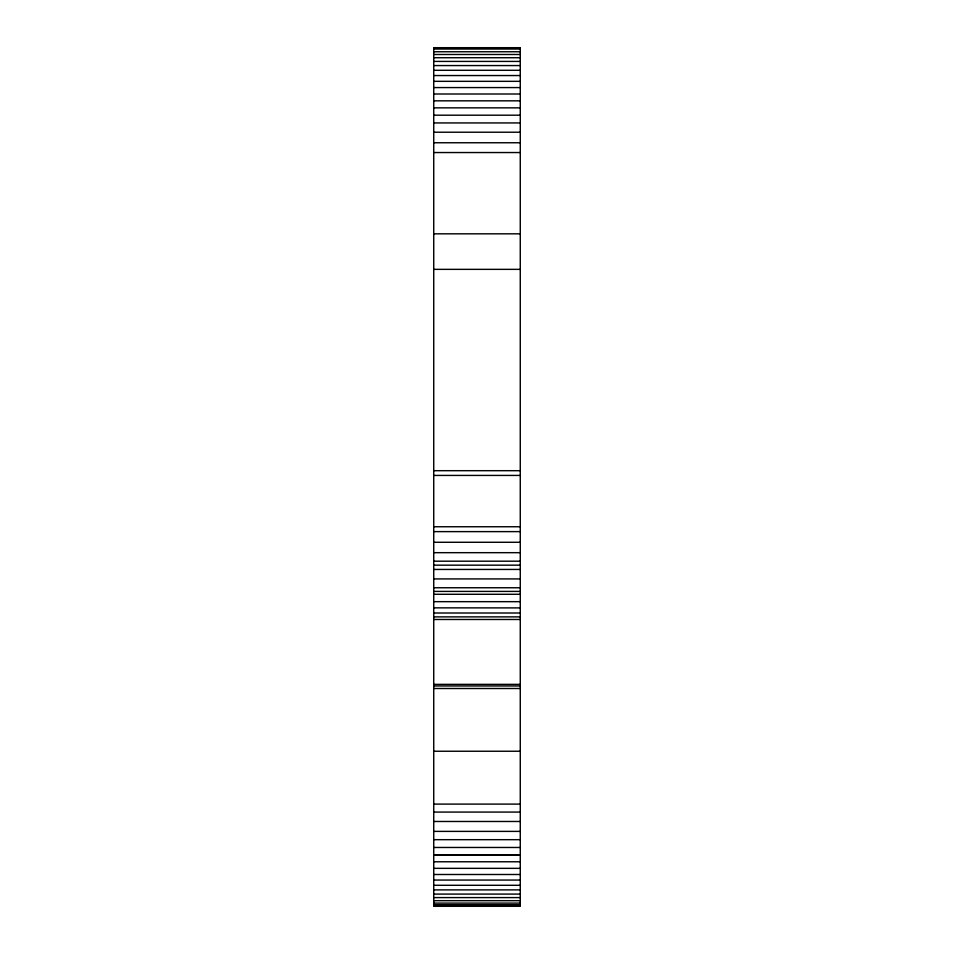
<?xml version="1.0" encoding="UTF-8"?>
<svg xmlns="http://www.w3.org/2000/svg" width="954" height="954" viewBox="0 0 954 954"><rect width="100%" height="100%" fill="white"/><g stroke="black" fill="none" stroke-linecap="round" stroke-linejoin="round"><path stroke-width="1.43" d="M433.736 47.831L520.264 47.795M433.736 49.036L520.264 49.036M433.736 51.754L520.264 51.754M433.736 54.485L520.264 54.485M433.736 57.729L520.264 57.729M433.736 61.414L520.264 61.414M433.736 65.564L520.264 65.564M433.736 70.298L520.264 70.298M433.736 75.545L520.264 75.545M433.736 81.328L520.264 81.328M433.736 87.577L520.264 87.577M433.736 94.005L520.264 94.005M433.736 100.838L520.264 100.838M433.736 107.85L520.264 107.85M433.736 115.195L520.264 115.195M433.736 122.935L520.264 122.935M433.736 132.224L520.264 132.224M433.736 142.754L520.264 142.754M433.736 152.545L520.264 152.545M433.736 233.825L520.264 233.825M433.736 269.35L520.264 269.35M433.736 470.692L520.264 470.692M433.736 475.426L520.264 475.426M433.736 526.751L520.264 526.751M433.736 531.616L520.264 531.616M433.736 542.277L520.264 542.277M433.736 552.676L520.264 552.676M433.736 561.19L520.264 561.19M433.736 565.162L520.264 565.162M433.736 569.443L520.264 569.443M433.736 578.923L520.264 578.923M433.736 587.759L520.264 587.759M433.736 591.408L520.264 591.408M433.736 594.282L520.264 594.282M433.736 601.664L520.264 601.664M433.736 607.853L520.264 607.901M433.736 613.005L520.264 613.005M433.736 616.88L520.264 616.88M433.736 619.48L520.264 619.48M433.736 684.364L520.264 684.364M433.736 685.962L520.264 685.962M433.736 688.502L520.264 688.502M433.736 751.239L520.264 751.239M433.736 804.103L520.264 804.103M433.736 812.081L520.264 812.081M433.736 821.477L520.264 821.477M433.736 831.387L520.264 831.387M433.736 839.675L520.264 839.675M433.736 847.474L520.264 847.474M433.736 861.772L520.264 861.772M433.736 868.343L520.264 868.343M433.736 874.496L520.264 874.496M433.736 880.053L520.264 880.053M433.736 885.288L520.264 885.288M433.736 889.891L520.264 889.891M433.736 894.089L520.264 894.089M433.736 897.595L520.264 897.595M433.736 900.695L520.264 900.695M433.736 903.104L520.264 903.104M433.736 905.477L520.264 905.477M520.264 47.7L433.736 47.7L433.736 906.3L520.264 906.3L520.264 47.7M520.264 854.856L433.736 854.856L520.264 854.891M520.264 904.976L433.736 904.976L520.264 905.024"/></g></svg>
